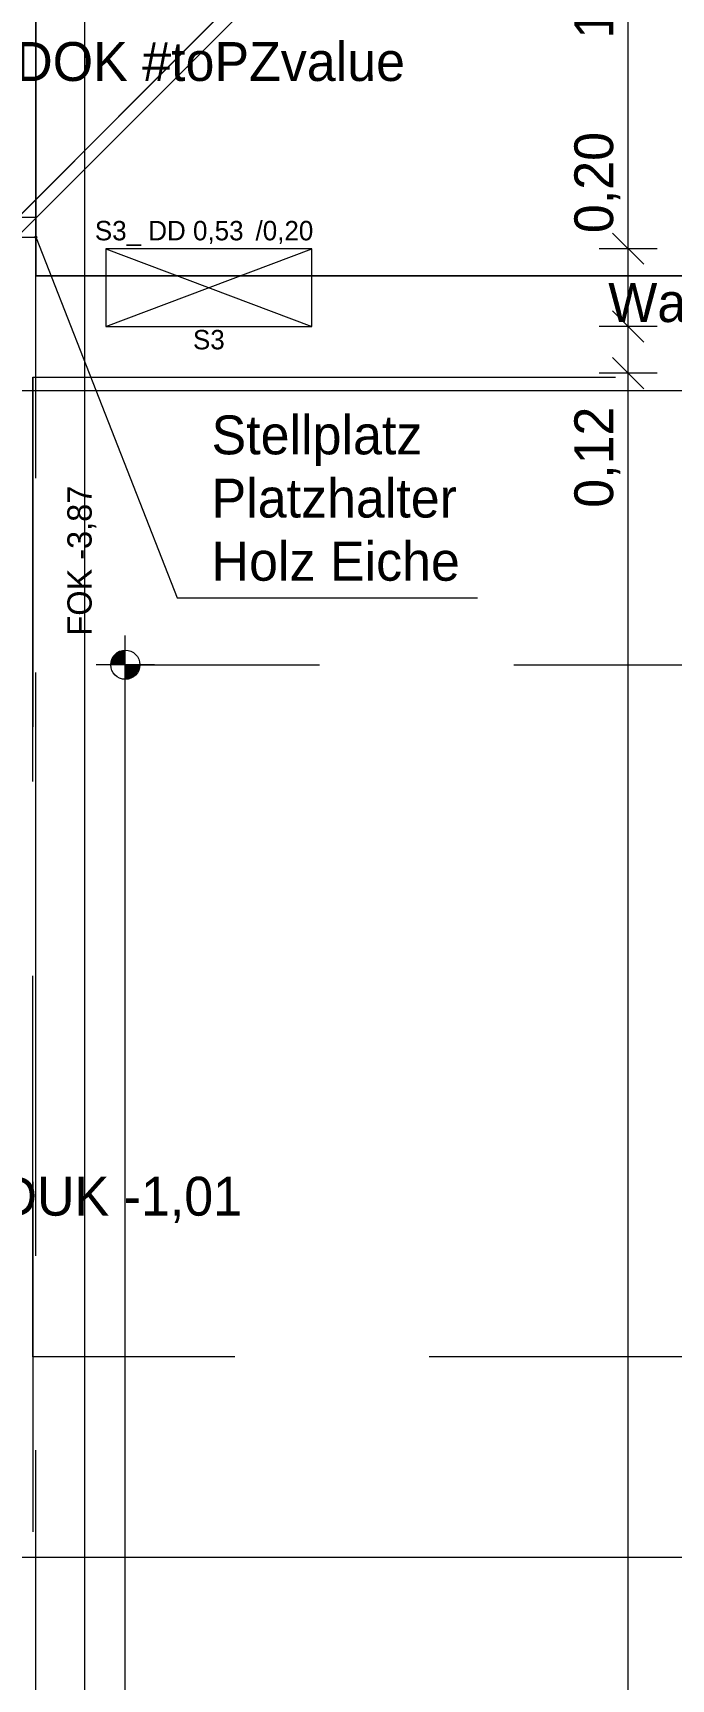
# Model space of a CAD drawing. Header units: metres. Extents: x -14 to 130, y -38 to 4.
# Drawn here: x 5.867 to 7.51, y -12.314 to -8.08 of the extents above; entities that cross this region are included whole.
import ezdxf

# ---------------------------------------------------------------- set-up
doc = ezdxf.new("R2010")
doc.units = ezdxf.units.M
doc.header["$MEASUREMENT"] = 0
doc.linetypes.add('Strichlinie eng', pattern=[0.002, 0.0015, -0.0005])
doc.linetypes.add('Untersicht', pattern=[0.001, 0.0005, -0.0005])
for name, color, linetype in [('-1._KG PP_3_220 Bodenaufbau', 7, 'Continuous'), ('-1._KG PP_3_270 Deckendurchbruchsymbol', 7, 'Continuous'), ('-1._KG PP_3_520 Fixeinbauten', 7, 'Continuous'), ('-1._KG PP_3_570 Beschriftung 3D', 7, 'Continuous'), ('-1._KG PP_3_810 Raum', 7, 'Continuous'), ('-1._KG PP_3_815 Raumbegrenzung', 7, 'Continuous'), ('-1._KG PP_3_870 Dokumentation allgemein', 7, 'Continuous'), ('-1._KG PP_3_950 Polierplan Bemaßung', 7, 'Continuous'), ('-1._KG PP_3_970 Brandschutz', 7, 'Continuous'), ('-1._KG PP_3_Bemaßen_Sperrmaß 2D', 7, 'Continuous'), ('-1._KG PP_3_Gelände_Beschriftung Gelände', 7, 'Continuous'), ('-1._KG PP_3_Kataster Grenzpunkte_Grenzpunkt (GP) Hausecke_Kennzeichen', 7, 'Continuous')]:
    doc.layers.add(name, color=color, linetype=linetype)
doc.styles.add('ERSTELLTER_STIL_5', font='')
doc.styles.get('ERSTELLTER_STIL_5').set_extended_font_data('Eurostile')
doc.linetypes.add('GAS', pattern='A,0,[1,415_260415_PP_VA_1_2 -1 KG1.Shx,S=0.186508,R=0,X=0,Y=0],-26.5,0', length=26.5)

msp = doc.modelspace()

# ---------------------------------------------------------------- hatches: boundary and pattern name
at = {"layer": '-1._KG PP_3_Kataster Grenzpunkte_Grenzpunkt (GP) Hausecke_Kennzeichen', "linetype": 'Continuous', "lineweight": 0, "true_color": 0x000000}
for points in [[(5.8725, -8.605), (5.8727, -8.606), (5.8732, -8.6068), (5.874, -8.6073), (5.875, -8.6075), (5.876, -8.6073), (5.8768, -8.6068), (5.8773, -8.606), (5.8775, -8.605), (5.8773, -8.6041), (5.8768, -8.6032), (5.876, -8.6027), (5.875, -8.6025), (5.874, -8.6027), (5.8732, -8.6032), (5.8727, -8.6041)], [(6.105, -9.705), (6.105, -9.6675), (6.0906, -9.6704), (6.0785, -9.6785), (6.0704, -9.6906), (6.0675, -9.705)], [(6.105, -9.705), (6.105, -9.7425), (6.1194, -9.7396), (6.1315, -9.7315), (6.1396, -9.7194), (6.1425, -9.705)]]:
    msp.add_hatch(color=18, dxfattribs=at).paths.add_polyline_path(points)

# ---------------------------------------------------------------- linework, layer by layer
at = {"layer": '-1._KG PP_3_220 Bodenaufbau', "color": 7, "linetype": 'Continuous', "lineweight": 13, "ltscale": 1000, "flags": 128}
for points in [[(8.395, -5.9873), (5.625, -8.7573)], [(5.628, -8.7543), (8.395, -5.9873)]]:
    msp.add_lwpolyline(points, dxfattribs=at)
at = {"layer": '-1._KG PP_3_270 Deckendurchbruchsymbol', "color": 7, "linetype": 'Strichlinie eng', "lineweight": 13, "ltscale": 1000}
for p, q in [((6.055, -8.835), (6.585, -8.635)), ((6.055, -8.635), (6.585, -8.835))]:
    msp.add_line(p, q, dxfattribs=at)
at = {"layer": '-1._KG PP_3_270 Deckendurchbruchsymbol', "color": 7, "linetype": 'Strichlinie eng', "lineweight": 13, "ltscale": 1000, "flags": 128}
msp.add_lwpolyline([(6.585, -8.835), (6.585, -8.635), (6.055, -8.635), (6.055, -8.835)], close=True, dxfattribs=at)
at = {"layer": '-1._KG PP_3_520 Fixeinbauten', "color": 7, "linetype": 'Continuous', "lineweight": 13, "ltscale": 1000}
for p, q in [((5.875, -8.555), (5.625, -8.555)), ((5.875, -8.605), (5.875, -8.555)), ((5.625, -8.605), (5.875, -8.605))]:
    msp.add_line(p, q, dxfattribs=at)
at = {"layer": '-1._KG PP_3_570 Beschriftung 3D', "color": 40, "linetype": 'Continuous', "lineweight": 0, "ltscale": 1000, "true_color": 0xffb300, "flags": 128}
for points in [[(5.8673, -8.965), (5.8673, -9.865)], [(5.8673, -11.035), (5.8673, -11.935)]]:
    msp.add_lwpolyline(points, dxfattribs=at)
at = {"layer": '-1._KG PP_3_810 Raum', "color": 5, "linetype": 'Continuous', "lineweight": 0, "ltscale": 1000, "flags": 128}
msp.add_lwpolyline([(8.395, -8.705), (8.395, -3.705), (5.875, -3.705), (5.875, -8.705)], close=True, dxfattribs=at)
at = {"layer": '-1._KG PP_3_815 Raumbegrenzung', "color": 5, "linetype": 'Continuous', "lineweight": 0, "ltscale": 1000, "flags": 128}
msp.add_lwpolyline([(5.875, -8.705), (5.875, -3.705), (8.395, -3.705), (8.395, -8.705)], close=True, dxfattribs=at)
at = {"layer": '-1._KG PP_3_870 Dokumentation allgemein', "color": 140, "linetype": 'Strichlinie eng', "lineweight": 0, "ltscale": 1000, "true_color": 0x00b9ff, "flags": 128}
for points in [[(8.395, -8.705), (8.395, -14.705), (5.875, -14.705), (5.875, -8.705)], [(5.8669, -8.965), (11.8669, -8.965), (11.8669, -11.485), (5.8669, -11.485)]]:
    msp.add_lwpolyline(points, close=True, dxfattribs=at)
at = {"layer": '-1._KG PP_3_970 Brandschutz', "color": 16, "linetype": 'GAS', "lineweight": 13, "ltscale": 1000, "true_color": 0x7e0000}
msp.add_line((6.105, -13.435), (6.105, -9.705), dxfattribs=at)
at = {"layer": '-1._KG PP_3_970 Brandschutz', "color": 16, "linetype": 'Untersicht', "lineweight": 13, "ltscale": 1000, "true_color": 0x7e0000, "flags": 128}
for points in [[(6.105, -9.705), (8.905, -9.705)], [(6.105, -13.435), (6.105, -9.705)]]:
    msp.add_lwpolyline(points, dxfattribs=at)
at = {"layer": '-1._KG PP_3_Bemaßen_Sperrmaß 2D', "color": 5, "linetype": 'GAS', "lineweight": 0, "ltscale": 1000}
for p, q in [((6, 3), (6, -36)), ((-1.5, -9), (21, -9)), ((-1.5, -12), (21, -12))]:
    msp.add_line(p, q, dxfattribs=at)
at = {"layer": '-1._KG PP_3_Gelände_Beschriftung Gelände', "color": 7, "linetype": 'Continuous', "lineweight": 18, "ltscale": 1000, "flags": 128}
for points in [[(5.225, -9.205), (8.725, -5.705)], [(8.725, -5.705), (5.225, -9.205)]]:
    msp.add_lwpolyline(points, dxfattribs=at)
at = {"layer": '-1._KG PP_3_Kataster Grenzpunkte_Grenzpunkt (GP) Hausecke_Kennzeichen', "color": 6, "linetype": 'Continuous', "lineweight": 13, "ltscale": 1000, "true_color": 0xfb02fe}
for p, q in [((7.3995, -8.635), (7.3995, -7.555)), ((7.4745, -8.635), (7.3245, -8.635)), ((7.3595, -8.595), (7.4395, -8.675)), ((7.3995, -8.835), (7.3995, -8.635)), ((7.3595, -8.795), (7.4395, -8.875)), ((7.4745, -8.835), (7.3245, -8.835)), ((7.3995, -8.955), (7.3995, -8.835)), ((7.3595, -8.915), (7.4395, -8.995)), ((7.4745, -8.955), (7.3245, -8.955)), ((7.3995, -18.975), (7.3995, -8.955))]:
    msp.add_line(p, q, dxfattribs=at)
at = {"layer": '-1._KG PP_3_Kataster Grenzpunkte_Grenzpunkt (GP) Hausecke_Kennzeichen', "color": 7, "linetype": 'Continuous', "lineweight": 13, "ltscale": 1000}
for p, q in [((5.8759, -8.6073), (6.2387, -9.5331)), ((6.2387, -9.5331), (6.327, -9.5331)), ((6.327, -9.5331), (7.012, -9.5331)), ((6.105, -9.78), (6.105, -9.63)), ((6.18, -9.705), (6.03, -9.705))]:
    msp.add_line(p, q, dxfattribs=at)
for centre, radius in [((5.875, -8.605), 0.0025), ((6.105, -9.705), 0.0375)]:
    msp.add_circle(centre, radius, dxfattribs=at)

# ---------------------------------------------------------------- texts
at = {"layer": '-1._KG PP_3_270 Deckendurchbruchsymbol', "color": 1, "linetype": 'Continuous', "lineweight": 0, "char_height": 0.05, "style": 'ERSTELLTER_STIL_5'}
for s, insert, attachment_point in [('\\A1;{\\pqc;\\pt0;\\fEurostile|b0|i0|c0|p0;\\W1.000000;S3_ DD 0,53\\fEurostile|b0|i0|c0|p0;\\W1.000000;\\A1{\\H.66x;\\S^  ;}\\fEurostile|b0|i0|c0|p0;\\W1.000000; /0,20\\fEurostile|b0|i0|c0|p0;\\W1.000000;\\A1{\\H.66x;\\S^  ;}\\fEurostile|b0|i0|c0|p0;\\W1.000000;\\fEurostile|b0|i0|c0|p0;\\W1.000000;\\A1{\\H.66x;\\S^  ;}}', (6.32, -8.6281), 8), ('\\A1;{\\pqc;\\pt0;\\fEurostile|b0|i0|c0|p0;\\W1.000000;S3}', (6.32, -8.8439), 2)]:
    msp.add_mtext(s, dxfattribs=dict(at, insert=insert, attachment_point=attachment_point))
at = {"layer": '-1._KG PP_3_950 Polierplan Bemaßung', "color": 6, "linetype": 'Continuous', "lineweight": 13, "true_color": 0xfb02fe, "attachment_point": 7, "rotation": 90, "style": 'ERSTELLTER_STIL_5'}
for s, insert, char_height, width in [('\\A1;{\\pql;\\fEurostile|b0|i0|c0|p0;\\W1.000000;1,08}', (7.3795, -8.095), 0.1, 0.306373), ('\\A1;{\\pql;\\fEurostile|b0|i0|c0|p0;\\W1.000000;0,20}', (7.3795, -8.595), 0.1, 0.306373), ('\\A1;{\\pql;\\fEurostile|b0|i0|c0|p0;\\W1.000000;0,12}', (7.3795, -9.3014), 0.1, 0.306373), ('\\A1;{\\pql;\\fEurostile|b0|i0|c0|p0;\\W1.000000;FOK -3,87}', (6.03, -9.63), 0.0625, 0.399583)]:
    msp.add_mtext(s, dxfattribs=dict(at, insert=insert, char_height=char_height, width=width))
at = {"layer": '-1._KG PP_3_950 Polierplan Bemaßung', "color": 7, "linetype": 'Continuous', "lineweight": 13, "insert": (5.725, -8.205), "char_height": 0.1, "width": 1.12376, "attachment_point": 7, "style": 'ERSTELLTER_STIL_5'}
msp.add_mtext('\\A1;{\\pql;\\fEurostile|b0|i0|c0|p0;\\W1.000000;RDOK #toPZvalue}', dxfattribs=at)
at = {"layer": '-1._KG PP_3_950 Polierplan Bemaßung', "color": 76, "linetype": 'Continuous', "lineweight": 13, "true_color": 0x3f7f02, "insert": (7.3483, -8.8422), "char_height": 0.1, "width": 0.973609, "attachment_point": 7, "style": 'ERSTELLTER_STIL_5'}
msp.add_mtext('\\A1;{\\pql;\\fEurostile|b0|i0|c0|p0;\\W1.000000;Wand UK -0,51}', dxfattribs=at)
at = {"layer": '-1._KG PP_3_Kataster Grenzpunkte_Grenzpunkt (GP) Hausecke_Kennzeichen', "color": 7, "linetype": 'Continuous', "lineweight": 13, "insert": (6.327, -9.4903), "char_height": 0.1, "width": 0.684988, "attachment_point": 7, "line_spacing_factor": 0.974785, "style": 'ERSTELLTER_STIL_5'}
msp.add_mtext('\\A1;{\\pql;\\fEurostile|b0|i0|c0|p0;\\W1.000000;Stellplatz Platzhalter\\P\\pql;\\fEurostile|b0|i0|c0|p0;\\W1.000000;Holz Eiche}', dxfattribs=at)
at = {"layer": '-1._KG PP_3_Kataster Grenzpunkte_Grenzpunkt (GP) Hausecke_Kennzeichen', "color": 30, "linetype": 'Continuous', "lineweight": 13, "true_color": 0xff6400, "insert": (5.655, -11.1405), "char_height": 0.1, "attachment_point": 7, "style": 'ERSTELLTER_STIL_5'}
msp.add_mtext('\\A1;{\\pql;\\fEurostile|b0|i0|c0|p0;\\W1.000000;WD\\fEurostile|b0|i0|c0|p0;\\W1.000000;UK \\fEurostile|b0|i0|c0|p0;\\W1.000000;-1,01}', dxfattribs=at)

doc.saveas('drawing.dxf')
